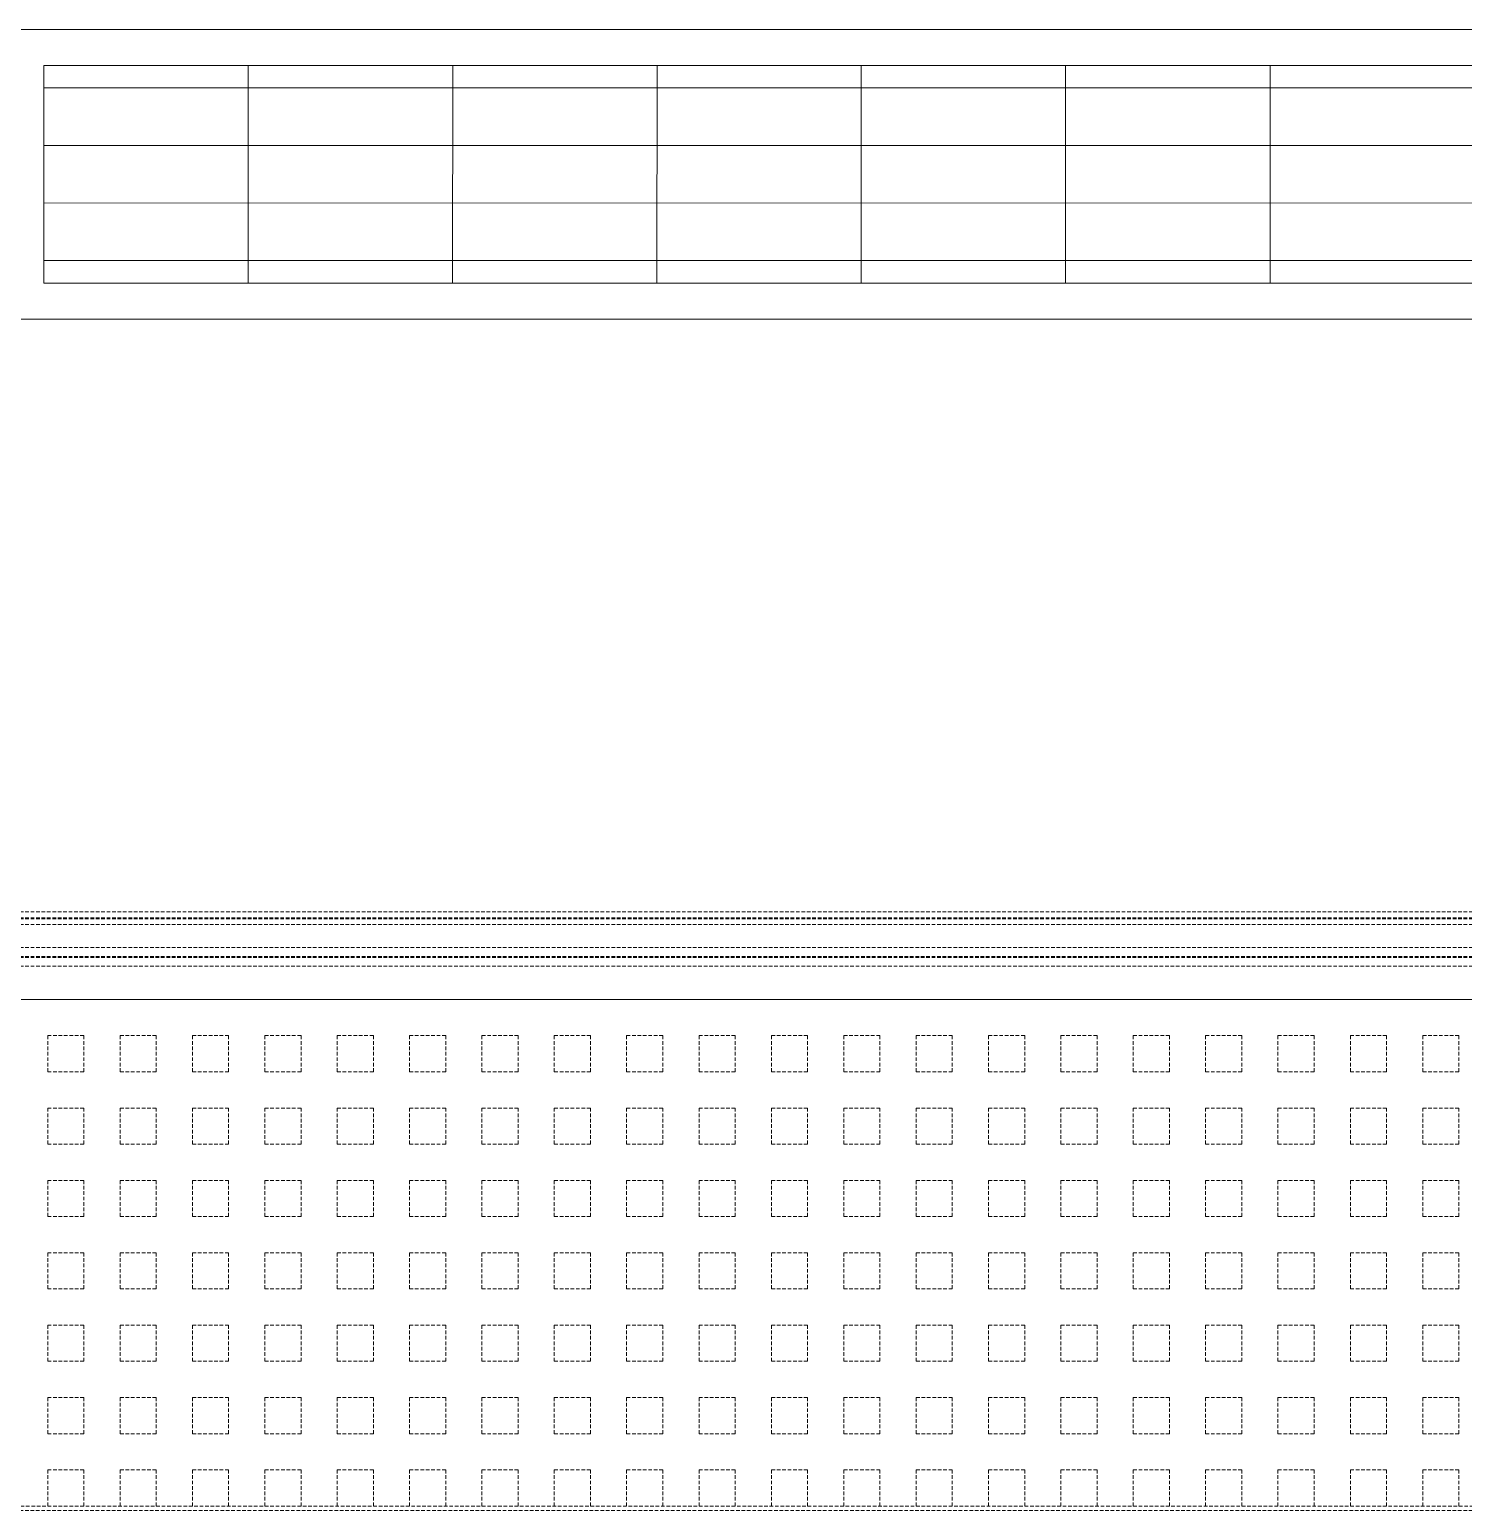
# Model space of a CAD drawing. Extents: x -1457 to 23780, y -2071 to 4205.
# Drawn here: x 4373.8 to 4472.8, y 284.7 to 387 of the extents above; entities that cross this region are included whole.
import ezdxf

# ---------------------------------------------------------------- set-up
doc = ezdxf.new("R2010")
doc.units = 0
doc.header["$MEASUREMENT"] = 0
doc.linetypes.add('HIDDEN', pattern=[0.375, 0.25, -0.125])
doc.layers.get('0').update_dxf_attribs({"color": 9, "lineweight": 9})
doc.layers.add('M-TEFRIS2-015', color=129, linetype='Continuous', lineweight=9)
doc.layers.add('T-KONVEKTOR', color=220, linetype='Continuous', lineweight=9)

# ---------------------------------------------------------------- blocks, each defined once
blk = doc.blocks.new('A$C4B7F52E3')
for p, q in [((250, 89.48), (0, 89.47)), ((250, 89.47), (0, 89.48)), ((0, 69.47), (250, 69.47))]:
    blk.add_line(p, q)
at = {"color": 252, "linetype": 'Continuous'}
for p, q in [((16.61, 71.95), (16.6, 86.99)), ((30.73, 71.95), (30.72, 86.99)), ((44.85, 71.95), (44.84, 86.99)), ((58.96, 71.95), (58.96, 86.99)), ((73.08, 71.95), (73.08, 86.99)), ((87.2, 71.95), (87.2, 86.99))]:
    blk.add_line(p, q, dxfattribs=at)
at = {"color": 252}
for p, q in [((199.29, 85.44), (2.49, 85.42)), ((196.99, 81.46), (2.49, 81.45)), ((194.68, 77.48), (2.49, 77.47)), ((192.38, 73.51), (2.49, 73.49))]:
    blk.add_line(p, q, dxfattribs=at)
blk.add_lwpolyline([(247.51, 86.99), (247.51, 71.95), (2.49, 71.95), (2.49, 86.99)], close=True)

msp = doc.modelspace()

# ---------------------------------------------------------------- linework, layer by layer
at = {"layer": 'M-TEFRIS2-015', "linetype": 'HIDDEN', "lineweight": 0}
for p, q in [((4487.7, 326.05), (4318.53, 326.05)), ((4487.7, 325.65), (4318.53, 325.65)), ((4487.7, 325.58), (4318.53, 325.58)), ((4487.7, 325.18), (4318.53, 325.18)), ((4487.7, 323.58), (4318.53, 323.58)), ((4487.7, 322.98), (4318.53, 322.98)), ((4487.7, 322.9), (4318.53, 322.9)), ((4487.7, 322.3), (4318.53, 322.3)), ((4025.5, 320), (4787.5, 320)), ((4787.5, 320), (4025.5, 320)), ((4375, 320), (4375, 320)), ((4377.5, 320), (4377.5, 320)), ((4380, 320), (4380, 320)), ((4382.5, 320), (4382.5, 320)), ((4385, 320), (4385, 320)), ((4387.5, 320), (4387.5, 320)), ((4390, 320), (4390, 320)), ((4392.5, 320), (4392.5, 320)), ((4395, 320), (4395, 320)), ((4397.5, 320), (4397.5, 320)), ((4400, 320), (4400, 320)), ((4402.5, 320), (4402.5, 320)), ((4405, 320), (4405, 320)), ((4407.5, 320), (4407.5, 320)), ((4410, 320), (4410, 320)), ((4412.5, 320), (4412.5, 320)), ((4415, 320), (4415, 320)), ((4417.5, 320), (4417.5, 320)), ((4420, 320), (4420, 320)), ((4422.5, 320), (4422.5, 320)), ((4425, 320), (4425, 320)), ((4427.5, 320), (4427.5, 320)), ((4430, 320), (4430, 320)), ((4432.5, 320), (4432.5, 320)), ((4435, 320), (4435, 320)), ((4437.5, 320), (4437.5, 320)), ((4440, 320), (4440, 320)), ((4442.5, 320), (4442.5, 320)), ((4445, 320), (4445, 320)), ((4447.5, 320), (4447.5, 320)), ((4450, 320), (4450, 320)), ((4452.5, 320), (4452.5, 320)), ((4455, 320), (4455, 320)), ((4457.5, 320), (4457.5, 320)), ((4460, 320), (4460, 320)), ((4462.5, 320), (4462.5, 320)), ((4465, 320), (4465, 320)), ((4467.5, 320), (4467.5, 320)), ((4470, 320), (4470, 320)), ((4472.5, 320), (4472.5, 320)), ((4375, 317.5), (4377.5, 317.5)), ((4375, 315), (4375, 317.5)), ((4377.5, 315), (4377.5, 317.5)), ((4380, 317.5), (4382.5, 317.5)), ((4380, 315), (4380, 317.5)), ((4382.5, 315), (4382.5, 317.5)), ((4385, 317.5), (4387.5, 317.5)), ((4385, 315), (4385, 317.5)), ((4387.5, 315), (4387.5, 317.5)), ((4390, 317.5), (4392.5, 317.5)), ((4390, 315), (4390, 317.5)), ((4392.5, 315), (4392.5, 317.5)), ((4395, 317.5), (4397.5, 317.5)), ((4395, 315), (4395, 317.5)), ((4397.5, 315), (4397.5, 317.5)), ((4400, 317.5), (4402.5, 317.5)), ((4400, 315), (4400, 317.5)), ((4402.5, 315), (4402.5, 317.5)), ((4405, 317.5), (4407.5, 317.5)), ((4405, 315), (4405, 317.5)), ((4407.5, 315), (4407.5, 317.5)), ((4410, 317.5), (4412.5, 317.5)), ((4410, 315), (4410, 317.5)), ((4412.5, 315), (4412.5, 317.5)), ((4415, 317.5), (4417.5, 317.5)), ((4415, 315), (4415, 317.5)), ((4417.5, 315), (4417.5, 317.5)), ((4420, 317.5), (4422.5, 317.5)), ((4420, 315), (4420, 317.5)), ((4422.5, 315), (4422.5, 317.5)), ((4425, 317.5), (4427.5, 317.5)), ((4425, 315), (4425, 317.5)), ((4427.5, 315), (4427.5, 317.5)), ((4430, 317.5), (4432.5, 317.5)), ((4430, 315), (4430, 317.5)), ((4432.5, 315), (4432.5, 317.5)), ((4435, 317.5), (4437.5, 317.5)), ((4435, 315), (4435, 317.5)), ((4437.5, 315), (4437.5, 317.5)), ((4440, 317.5), (4442.5, 317.5)), ((4440, 315), (4440, 317.5)), ((4442.5, 315), (4442.5, 317.5)), ((4445, 317.5), (4447.5, 317.5)), ((4445, 315), (4445, 317.5)), ((4447.5, 315), (4447.5, 317.5)), ((4450, 317.5), (4452.5, 317.5)), ((4450, 315), (4450, 317.5)), ((4452.5, 315), (4452.5, 317.5)), ((4455, 317.5), (4457.5, 317.5)), ((4455, 315), (4455, 317.5)), ((4457.5, 315), (4457.5, 317.5)), ((4460, 317.5), (4462.5, 317.5)), ((4460, 315), (4460, 317.5)), ((4462.5, 315), (4462.5, 317.5)), ((4465, 317.5), (4467.5, 317.5)), ((4465, 315), (4465, 317.5)), ((4467.5, 315), (4467.5, 317.5)), ((4470, 317.5), (4472.5, 317.5)), ((4470, 315), (4470, 317.5)), ((4472.5, 315), (4472.5, 317.5)), ((4375, 315), (4377.5, 315)), ((4380, 315), (4382.5, 315)), ((4385, 315), (4387.5, 315)), ((4390, 315), (4392.5, 315)), ((4395, 315), (4397.5, 315)), ((4400, 315), (4402.5, 315)), ((4405, 315), (4407.5, 315)), ((4410, 315), (4412.5, 315)), ((4415, 315), (4417.5, 315)), ((4420, 315), (4422.5, 315)), ((4425, 315), (4427.5, 315)), ((4430, 315), (4432.5, 315)), ((4435, 315), (4437.5, 315)), ((4440, 315), (4442.5, 315)), ((4445, 315), (4447.5, 315)), ((4450, 315), (4452.5, 315)), ((4455, 315), (4457.5, 315)), ((4460, 315), (4462.5, 315)), ((4465, 315), (4467.5, 315)), ((4470, 315), (4472.5, 315)), ((4375, 312.5), (4377.5, 312.5)), ((4375, 310), (4375, 312.5)), ((4377.5, 310), (4377.5, 312.5)), ((4380, 312.5), (4382.5, 312.5)), ((4380, 310), (4380, 312.5)), ((4382.5, 310), (4382.5, 312.5)), ((4385, 312.5), (4387.5, 312.5)), ((4385, 310), (4385, 312.5)), ((4387.5, 310), (4387.5, 312.5)), ((4390, 312.5), (4392.5, 312.5)), ((4390, 310), (4390, 312.5)), ((4392.5, 310), (4392.5, 312.5)), ((4395, 312.5), (4397.5, 312.5)), ((4395, 310), (4395, 312.5)), ((4397.5, 310), (4397.5, 312.5)), ((4400, 312.5), (4402.5, 312.5)), ((4400, 310), (4400, 312.5)), ((4402.5, 310), (4402.5, 312.5)), ((4405, 312.5), (4407.5, 312.5)), ((4405, 310), (4405, 312.5)), ((4407.5, 310), (4407.5, 312.5)), ((4410, 312.5), (4412.5, 312.5)), ((4410, 310), (4410, 312.5)), ((4412.5, 310), (4412.5, 312.5)), ((4415, 312.5), (4417.5, 312.5)), ((4415, 310), (4415, 312.5)), ((4417.5, 310), (4417.5, 312.5)), ((4420, 312.5), (4422.5, 312.5)), ((4420, 310), (4420, 312.5)), ((4422.5, 310), (4422.5, 312.5)), ((4425, 312.5), (4427.5, 312.5)), ((4425, 310), (4425, 312.5)), ((4427.5, 310), (4427.5, 312.5)), ((4430, 312.5), (4432.5, 312.5)), ((4430, 310), (4430, 312.5)), ((4432.5, 310), (4432.5, 312.5)), ((4435, 312.5), (4437.5, 312.5)), ((4435, 310), (4435, 312.5)), ((4437.5, 310), (4437.5, 312.5)), ((4440, 312.5), (4442.5, 312.5)), ((4440, 310), (4440, 312.5)), ((4442.5, 310), (4442.5, 312.5)), ((4445, 312.5), (4447.5, 312.5)), ((4445, 310), (4445, 312.5)), ((4447.5, 310), (4447.5, 312.5)), ((4450, 312.5), (4452.5, 312.5)), ((4450, 310), (4450, 312.5)), ((4452.5, 310), (4452.5, 312.5)), ((4455, 312.5), (4457.5, 312.5)), ((4455, 310), (4455, 312.5)), ((4457.5, 310), (4457.5, 312.5)), ((4460, 312.5), (4462.5, 312.5)), ((4460, 310), (4460, 312.5)), ((4462.5, 310), (4462.5, 312.5)), ((4465, 312.5), (4467.5, 312.5)), ((4465, 310), (4465, 312.5)), ((4467.5, 310), (4467.5, 312.5)), ((4470, 312.5), (4472.5, 312.5)), ((4470, 310), (4470, 312.5)), ((4472.5, 310), (4472.5, 312.5)), ((4375, 310), (4377.5, 310)), ((4380, 310), (4382.5, 310)), ((4385, 310), (4387.5, 310)), ((4390, 310), (4392.5, 310)), ((4395, 310), (4397.5, 310)), ((4400, 310), (4402.5, 310)), ((4405, 310), (4407.5, 310)), ((4410, 310), (4412.5, 310)), ((4415, 310), (4417.5, 310)), ((4420, 310), (4422.5, 310)), ((4425, 310), (4427.5, 310)), ((4430, 310), (4432.5, 310)), ((4435, 310), (4437.5, 310)), ((4440, 310), (4442.5, 310)), ((4445, 310), (4447.5, 310)), ((4450, 310), (4452.5, 310)), ((4455, 310), (4457.5, 310)), ((4460, 310), (4462.5, 310)), ((4465, 310), (4467.5, 310)), ((4470, 310), (4472.5, 310)), ((4375, 307.5), (4377.5, 307.5)), ((4375, 305), (4375, 307.5)), ((4377.5, 305), (4377.5, 307.5)), ((4380, 307.5), (4382.5, 307.5)), ((4380, 305), (4380, 307.5)), ((4382.5, 305), (4382.5, 307.5)), ((4385, 307.5), (4387.5, 307.5)), ((4385, 305), (4385, 307.5)), ((4387.5, 305), (4387.5, 307.5)), ((4390, 307.5), (4392.5, 307.5)), ((4390, 305), (4390, 307.5)), ((4392.5, 305), (4392.5, 307.5)), ((4395, 307.5), (4397.5, 307.5)), ((4395, 305), (4395, 307.5)), ((4397.5, 305), (4397.5, 307.5)), ((4400, 307.5), (4402.5, 307.5)), ((4400, 305), (4400, 307.5)), ((4402.5, 305), (4402.5, 307.5)), ((4405, 307.5), (4407.5, 307.5)), ((4405, 305), (4405, 307.5)), ((4407.5, 305), (4407.5, 307.5)), ((4410, 307.5), (4412.5, 307.5)), ((4410, 305), (4410, 307.5)), ((4412.5, 305), (4412.5, 307.5)), ((4415, 307.5), (4417.5, 307.5)), ((4415, 305), (4415, 307.5)), ((4417.5, 305), (4417.5, 307.5)), ((4420, 307.5), (4422.5, 307.5)), ((4420, 305), (4420, 307.5)), ((4422.5, 305), (4422.5, 307.5)), ((4425, 307.5), (4427.5, 307.5)), ((4425, 305), (4425, 307.5)), ((4427.5, 305), (4427.5, 307.5)), ((4430, 307.5), (4432.5, 307.5)), ((4430, 305), (4430, 307.5)), ((4432.5, 305), (4432.5, 307.5)), ((4435, 307.5), (4437.5, 307.5)), ((4435, 305), (4435, 307.5)), ((4437.5, 305), (4437.5, 307.5)), ((4440, 307.5), (4442.5, 307.5)), ((4440, 305), (4440, 307.5)), ((4442.5, 305), (4442.5, 307.5)), ((4445, 307.5), (4447.5, 307.5)), ((4445, 305), (4445, 307.5)), ((4447.5, 305), (4447.5, 307.5)), ((4450, 307.5), (4452.5, 307.5)), ((4450, 305), (4450, 307.5)), ((4452.5, 305), (4452.5, 307.5)), ((4455, 307.5), (4457.5, 307.5)), ((4455, 305), (4455, 307.5)), ((4457.5, 305), (4457.5, 307.5)), ((4460, 307.5), (4462.5, 307.5)), ((4460, 305), (4460, 307.5)), ((4462.5, 305), (4462.5, 307.5)), ((4465, 307.5), (4467.5, 307.5)), ((4465, 305), (4465, 307.5)), ((4467.5, 305), (4467.5, 307.5)), ((4470, 307.5), (4472.5, 307.5)), ((4470, 305), (4470, 307.5)), ((4472.5, 305), (4472.5, 307.5)), ((4375, 305), (4377.5, 305)), ((4380, 305), (4382.5, 305)), ((4385, 305), (4387.5, 305)), ((4390, 305), (4392.5, 305)), ((4395, 305), (4397.5, 305)), ((4400, 305), (4402.5, 305)), ((4405, 305), (4407.5, 305)), ((4410, 305), (4412.5, 305)), ((4415, 305), (4417.5, 305)), ((4420, 305), (4422.5, 305)), ((4425, 305), (4427.5, 305)), ((4430, 305), (4432.5, 305)), ((4435, 305), (4437.5, 305)), ((4440, 305), (4442.5, 305)), ((4445, 305), (4447.5, 305)), ((4450, 305), (4452.5, 305)), ((4455, 305), (4457.5, 305)), ((4460, 305), (4462.5, 305)), ((4465, 305), (4467.5, 305)), ((4470, 305), (4472.5, 305)), ((4375, 302.5), (4377.5, 302.5)), ((4375, 300), (4375, 302.5)), ((4377.5, 300), (4377.5, 302.5)), ((4380, 302.5), (4382.5, 302.5)), ((4380, 300), (4380, 302.5)), ((4382.5, 300), (4382.5, 302.5)), ((4385, 302.5), (4387.5, 302.5)), ((4385, 300), (4385, 302.5)), ((4387.5, 300), (4387.5, 302.5)), ((4390, 302.5), (4392.5, 302.5)), ((4390, 300), (4390, 302.5)), ((4392.5, 300), (4392.5, 302.5)), ((4395, 302.5), (4397.5, 302.5)), ((4395, 300), (4395, 302.5)), ((4397.5, 300), (4397.5, 302.5)), ((4400, 302.5), (4402.5, 302.5)), ((4400, 300), (4400, 302.5)), ((4402.5, 300), (4402.5, 302.5)), ((4405, 302.5), (4407.5, 302.5)), ((4405, 300), (4405, 302.5)), ((4407.5, 300), (4407.5, 302.5)), ((4410, 302.5), (4412.5, 302.5)), ((4410, 300), (4410, 302.5)), ((4412.5, 300), (4412.5, 302.5)), ((4415, 302.5), (4417.5, 302.5)), ((4415, 300), (4415, 302.5)), ((4417.5, 300), (4417.5, 302.5)), ((4420, 302.5), (4422.5, 302.5)), ((4420, 300), (4420, 302.5)), ((4422.5, 300), (4422.5, 302.5)), ((4425, 302.5), (4427.5, 302.5)), ((4425, 300), (4425, 302.5)), ((4427.5, 300), (4427.5, 302.5)), ((4430, 302.5), (4432.5, 302.5)), ((4430, 300), (4430, 302.5)), ((4432.5, 300), (4432.5, 302.5)), ((4435, 302.5), (4437.5, 302.5)), ((4435, 300), (4435, 302.5)), ((4437.5, 300), (4437.5, 302.5)), ((4440, 302.5), (4442.5, 302.5)), ((4440, 300), (4440, 302.5)), ((4442.5, 300), (4442.5, 302.5)), ((4445, 302.5), (4447.5, 302.5)), ((4445, 300), (4445, 302.5)), ((4447.5, 300), (4447.5, 302.5)), ((4450, 302.5), (4452.5, 302.5)), ((4450, 300), (4450, 302.5)), ((4452.5, 300), (4452.5, 302.5)), ((4455, 302.5), (4457.5, 302.5)), ((4455, 300), (4455, 302.5)), ((4457.5, 300), (4457.5, 302.5)), ((4460, 302.5), (4462.5, 302.5)), ((4460, 300), (4460, 302.5)), ((4462.5, 300), (4462.5, 302.5)), ((4465, 302.5), (4467.5, 302.5)), ((4465, 300), (4465, 302.5)), ((4467.5, 300), (4467.5, 302.5)), ((4470, 302.5), (4472.5, 302.5)), ((4470, 300), (4470, 302.5)), ((4472.5, 300), (4472.5, 302.5)), ((4375, 300), (4377.5, 300)), ((4380, 300), (4382.5, 300)), ((4385, 300), (4387.5, 300)), ((4390, 300), (4392.5, 300)), ((4395, 300), (4397.5, 300)), ((4400, 300), (4402.5, 300)), ((4405, 300), (4407.5, 300)), ((4410, 300), (4412.5, 300)), ((4415, 300), (4417.5, 300)), ((4420, 300), (4422.5, 300)), ((4425, 300), (4427.5, 300)), ((4430, 300), (4432.5, 300)), ((4435, 300), (4437.5, 300)), ((4440, 300), (4442.5, 300)), ((4445, 300), (4447.5, 300)), ((4450, 300), (4452.5, 300)), ((4455, 300), (4457.5, 300)), ((4460, 300), (4462.5, 300)), ((4465, 300), (4467.5, 300)), ((4470, 300), (4472.5, 300)), ((4375, 297.5), (4377.5, 297.5)), ((4375, 295), (4375, 297.5)), ((4377.5, 295), (4377.5, 297.5)), ((4380, 297.5), (4382.5, 297.5)), ((4380, 295), (4380, 297.5)), ((4382.5, 295), (4382.5, 297.5)), ((4385, 297.5), (4387.5, 297.5)), ((4385, 295), (4385, 297.5)), ((4387.5, 295), (4387.5, 297.5)), ((4390, 297.5), (4392.5, 297.5)), ((4390, 295), (4390, 297.5)), ((4392.5, 295), (4392.5, 297.5)), ((4395, 297.5), (4397.5, 297.5)), ((4395, 295), (4395, 297.5)), ((4397.5, 295), (4397.5, 297.5)), ((4400, 297.5), (4402.5, 297.5)), ((4400, 295), (4400, 297.5)), ((4402.5, 295), (4402.5, 297.5)), ((4405, 297.5), (4407.5, 297.5)), ((4405, 295), (4405, 297.5)), ((4407.5, 295), (4407.5, 297.5)), ((4410, 297.5), (4412.5, 297.5)), ((4410, 295), (4410, 297.5)), ((4412.5, 295), (4412.5, 297.5)), ((4415, 297.5), (4417.5, 297.5)), ((4415, 295), (4415, 297.5)), ((4417.5, 295), (4417.5, 297.5)), ((4420, 297.5), (4422.5, 297.5)), ((4420, 295), (4420, 297.5)), ((4422.5, 295), (4422.5, 297.5)), ((4425, 297.5), (4427.5, 297.5)), ((4425, 295), (4425, 297.5)), ((4427.5, 295), (4427.5, 297.5)), ((4430, 297.5), (4432.5, 297.5)), ((4430, 295), (4430, 297.5)), ((4432.5, 295), (4432.5, 297.5)), ((4435, 297.5), (4437.5, 297.5)), ((4435, 295), (4435, 297.5)), ((4437.5, 295), (4437.5, 297.5)), ((4440, 297.5), (4442.5, 297.5)), ((4440, 295), (4440, 297.5)), ((4442.5, 295), (4442.5, 297.5)), ((4445, 297.5), (4447.5, 297.5)), ((4445, 295), (4445, 297.5)), ((4447.5, 295), (4447.5, 297.5)), ((4450, 297.5), (4452.5, 297.5)), ((4450, 295), (4450, 297.5)), ((4452.5, 295), (4452.5, 297.5)), ((4455, 297.5), (4457.5, 297.5)), ((4455, 295), (4455, 297.5)), ((4457.5, 295), (4457.5, 297.5)), ((4460, 297.5), (4462.5, 297.5)), ((4460, 295), (4460, 297.5)), ((4462.5, 295), (4462.5, 297.5)), ((4465, 297.5), (4467.5, 297.5)), ((4465, 295), (4465, 297.5)), ((4467.5, 295), (4467.5, 297.5)), ((4470, 297.5), (4472.5, 297.5)), ((4470, 295), (4470, 297.5)), ((4472.5, 295), (4472.5, 297.5)), ((4375, 295), (4377.5, 295)), ((4380, 295), (4382.5, 295)), ((4385, 295), (4387.5, 295)), ((4390, 295), (4392.5, 295)), ((4395, 295), (4397.5, 295)), ((4400, 295), (4402.5, 295)), ((4405, 295), (4407.5, 295)), ((4410, 295), (4412.5, 295)), ((4415, 295), (4417.5, 295)), ((4420, 295), (4422.5, 295)), ((4425, 295), (4427.5, 295)), ((4430, 295), (4432.5, 295)), ((4435, 295), (4437.5, 295)), ((4440, 295), (4442.5, 295)), ((4445, 295), (4447.5, 295)), ((4450, 295), (4452.5, 295)), ((4455, 295), (4457.5, 295)), ((4460, 295), (4462.5, 295)), ((4465, 295), (4467.5, 295)), ((4470, 295), (4472.5, 295)), ((4375, 292.5), (4377.5, 292.5)), ((4375, 290), (4375, 292.5)), ((4377.5, 290), (4377.5, 292.5)), ((4380, 292.5), (4382.5, 292.5)), ((4380, 290), (4380, 292.5)), ((4382.5, 290), (4382.5, 292.5)), ((4385, 292.5), (4387.5, 292.5)), ((4385, 290), (4385, 292.5)), ((4387.5, 290), (4387.5, 292.5)), ((4390, 292.5), (4392.5, 292.5)), ((4390, 290), (4390, 292.5)), ((4392.5, 290), (4392.5, 292.5)), ((4395, 292.5), (4397.5, 292.5)), ((4395, 290), (4395, 292.5)), ((4397.5, 290), (4397.5, 292.5)), ((4400, 292.5), (4402.5, 292.5)), ((4400, 290), (4400, 292.5)), ((4402.5, 290), (4402.5, 292.5)), ((4405, 292.5), (4407.5, 292.5)), ((4405, 290), (4405, 292.5)), ((4407.5, 290), (4407.5, 292.5)), ((4410, 292.5), (4412.5, 292.5)), ((4410, 290), (4410, 292.5)), ((4412.5, 290), (4412.5, 292.5)), ((4415, 292.5), (4417.5, 292.5)), ((4415, 290), (4415, 292.5)), ((4417.5, 290), (4417.5, 292.5)), ((4420, 292.5), (4422.5, 292.5)), ((4420, 290), (4420, 292.5)), ((4422.5, 290), (4422.5, 292.5)), ((4425, 292.5), (4427.5, 292.5)), ((4425, 290), (4425, 292.5)), ((4427.5, 290), (4427.5, 292.5)), ((4430, 292.5), (4432.5, 292.5)), ((4430, 290), (4430, 292.5)), ((4432.5, 290), (4432.5, 292.5)), ((4435, 292.5), (4437.5, 292.5)), ((4435, 290), (4435, 292.5)), ((4437.5, 290), (4437.5, 292.5)), ((4440, 292.5), (4442.5, 292.5)), ((4440, 290), (4440, 292.5)), ((4442.5, 290), (4442.5, 292.5)), ((4445, 292.5), (4447.5, 292.5)), ((4445, 290), (4445, 292.5)), ((4447.5, 290), (4447.5, 292.5)), ((4450, 292.5), (4452.5, 292.5)), ((4450, 290), (4450, 292.5)), ((4452.5, 290), (4452.5, 292.5)), ((4455, 292.5), (4457.5, 292.5)), ((4455, 290), (4455, 292.5)), ((4457.5, 290), (4457.5, 292.5)), ((4460, 292.5), (4462.5, 292.5)), ((4460, 290), (4460, 292.5)), ((4462.5, 290), (4462.5, 292.5)), ((4465, 292.5), (4467.5, 292.5)), ((4465, 290), (4465, 292.5)), ((4467.5, 290), (4467.5, 292.5)), ((4470, 292.5), (4472.5, 292.5)), ((4470, 290), (4470, 292.5)), ((4472.5, 290), (4472.5, 292.5)), ((4375, 290), (4377.5, 290)), ((4380, 290), (4382.5, 290)), ((4385, 290), (4387.5, 290)), ((4390, 290), (4392.5, 290)), ((4395, 290), (4397.5, 290)), ((4400, 290), (4402.5, 290)), ((4405, 290), (4407.5, 290)), ((4410, 290), (4412.5, 290)), ((4415, 290), (4417.5, 290)), ((4420, 290), (4422.5, 290)), ((4425, 290), (4427.5, 290)), ((4430, 290), (4432.5, 290)), ((4435, 290), (4437.5, 290)), ((4440, 290), (4442.5, 290)), ((4445, 290), (4447.5, 290)), ((4450, 290), (4452.5, 290)), ((4455, 290), (4457.5, 290)), ((4460, 290), (4462.5, 290)), ((4465, 290), (4467.5, 290)), ((4470, 290), (4472.5, 290)), ((4375, 287.5), (4377.5, 287.5)), ((4375, 285), (4375, 287.5)), ((4377.5, 285), (4377.5, 287.5)), ((4380, 287.5), (4382.5, 287.5)), ((4380, 285), (4380, 287.5)), ((4382.5, 285), (4382.5, 287.5)), ((4385, 287.5), (4387.5, 287.5)), ((4385, 285), (4385, 287.5)), ((4387.5, 285), (4387.5, 287.5)), ((4390, 287.5), (4392.5, 287.5)), ((4390, 285), (4390, 287.5)), ((4392.5, 285), (4392.5, 287.5)), ((4395, 287.5), (4397.5, 287.5)), ((4395, 285), (4395, 287.5)), ((4397.5, 285), (4397.5, 287.5)), ((4400, 287.5), (4402.5, 287.5)), ((4400, 285), (4400, 287.5)), ((4402.5, 285), (4402.5, 287.5)), ((4405, 287.5), (4407.5, 287.5)), ((4405, 285), (4405, 287.5)), ((4407.5, 285), (4407.5, 287.5)), ((4410, 287.5), (4412.5, 287.5)), ((4410, 285), (4410, 287.5)), ((4412.5, 285), (4412.5, 287.5)), ((4415, 287.5), (4417.5, 287.5)), ((4415, 285), (4415, 287.5)), ((4417.5, 285), (4417.5, 287.5)), ((4420, 287.5), (4422.5, 287.5)), ((4420, 285), (4420, 287.5)), ((4422.5, 285), (4422.5, 287.5)), ((4425, 287.5), (4427.5, 287.5)), ((4425, 285), (4425, 287.5)), ((4427.5, 285), (4427.5, 287.5)), ((4430, 287.5), (4432.5, 287.5)), ((4430, 285), (4430, 287.5)), ((4432.5, 285), (4432.5, 287.5)), ((4435, 287.5), (4437.5, 287.5)), ((4435, 285), (4435, 287.5)), ((4437.5, 285), (4437.5, 287.5)), ((4440, 287.5), (4442.5, 287.5)), ((4440, 285), (4440, 287.5)), ((4442.5, 285), (4442.5, 287.5)), ((4445, 287.5), (4447.5, 287.5)), ((4445, 285), (4445, 287.5)), ((4447.5, 285), (4447.5, 287.5)), ((4450, 287.5), (4452.5, 287.5)), ((4450, 285), (4450, 287.5)), ((4452.5, 285), (4452.5, 287.5)), ((4455, 287.5), (4457.5, 287.5)), ((4455, 285), (4455, 287.5)), ((4457.5, 285), (4457.5, 287.5)), ((4460, 287.5), (4462.5, 287.5)), ((4460, 285), (4460, 287.5)), ((4462.5, 285), (4462.5, 287.5)), ((4465, 287.5), (4467.5, 287.5)), ((4465, 285), (4465, 287.5)), ((4467.5, 285), (4467.5, 287.5)), ((4470, 287.5), (4472.5, 287.5)), ((4470, 285), (4470, 287.5)), ((4472.5, 285), (4472.5, 287.5)), ((1719.56, 284.7), (4822.79, 284.7)), ((4025.5, 285), (4822.5, 285))]:
    msp.add_line(p, q, dxfattribs=at)

# ---------------------------------------------------------------- block references
at = {"layer": 'T-KONVEKTOR', "xscale": -1, "rotation": 180}
msp.add_blockref('A$C4B7F52E3', (4372.25, 456.48), dxfattribs=at)

doc.saveas('drawing.dxf')
